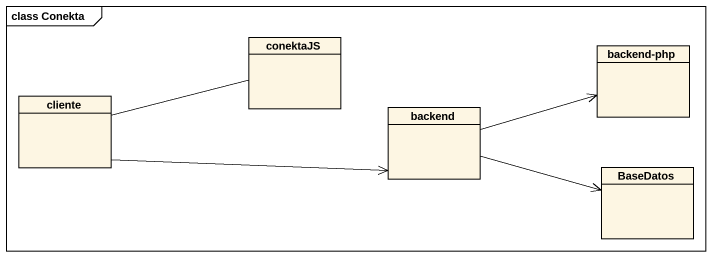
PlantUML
@startuml
mainframe class Conekta
hide circle
hide empty members
class conektaJS
class "backend-php" as backend_php
class cliente
class backend
class BaseDatos
cliente -right- conektaJS
cliente -right-> backend
backend -right-> backend_php
backend -right-> BaseDatos
@enduml
